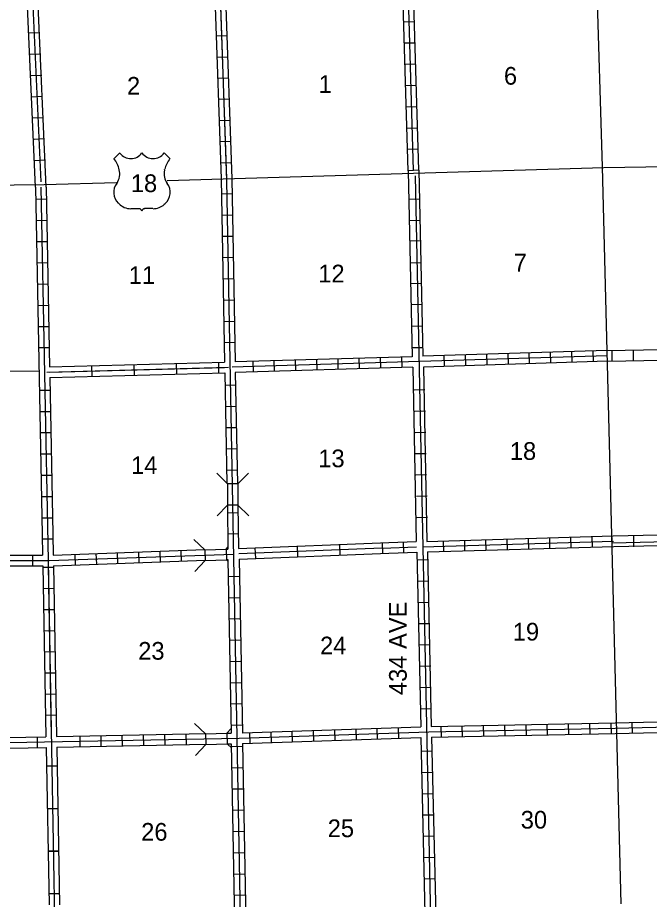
# Model space of a CAD drawing. Extents: x 1640392 to 2180867, y 15619447 to 16019250.
# Drawn here: x 2023843 to 2041678, y 15690383 to 15715273 of the extents above; entities that cross this region are included whole.
import ezdxf

# ---------------------------------------------------------------- set-up
doc = ezdxf.new("R2010")
doc.units = 0
for name, color, linetype in [('L13', 7, 'Continuous'), ('L14', 7, 'Continuous'), ('L18', 7, 'Continuous'), ('L3', 7, 'Continuous'), ('L30', 7, 'Continuous'), ('L4', 7, 'Continuous'), ('L8', 7, 'Continuous'), ('L9', 7, 'Continuous')]:
    doc.layers.add(name, color=color, linetype=linetype)

msp = doc.modelspace()

# ---------------------------------------------------------------- linework, layer by layer
at = {"layer": 'L13'}
msp.add_lwpolyline([(2019289, 15705256), (2024464, 15705298)], dxfattribs=at)
at = {"layer": 'L18'}
for p, q in [((2029764, 15702114), (2029464, 15702414)), ((2030064, 15702114), (2030364, 15702414)), ((2030064, 15702114), (2029764, 15702114)), ((2029764, 15702114), (2029764, 15701514)), ((2030064, 15702114), (2030064, 15701514)), ((2029764, 15701514), (2029472, 15701214)), ((2030064, 15701514), (2029764, 15701514)), ((2030064, 15701514), (2030372, 15701214)), ((2029131, 15700248), (2028822, 15700539)), ((2029131, 15700248), (2029731, 15700264)), ((2029131, 15700248), (2029139, 15699948)), ((2029731, 15700264), (2029789, 15700331)), ((2029731, 15700264), (2029739, 15699964)), ((2029139, 15699948), (2028847, 15699639)), ((2029139, 15699948), (2029739, 15699964)), ((2029739, 15699964), (2029772, 15699939)), ((2029147, 15695056), (2028839, 15695348)), ((2029147, 15695056), (2029747, 15695073)), ((2029147, 15695056), (2029156, 15694756)), ((2029747, 15695073), (2029872, 15695206)), ((2029747, 15695073), (2029756, 15694773)), ((2029156, 15694756), (2029756, 15694773)), ((2029756, 15694773), (2029889, 15694648)), ((2029156, 15694756), (2028864, 15694448))]:
    msp.add_line(p, q, dxfattribs=at)
at = {"layer": 'L3'}
for p, q in [((2026564, 15711298), (2026731, 15711456)), ((2028139, 15711298), (2027981, 15711456)), ((2026714, 15710981), (2026714, 15710981)), ((2027989, 15710973), (2027989, 15710990)), ((2026639, 15710590), (2026647, 15710598)), ((2028064, 15710590), (2028064, 15710590)), ((2026697, 15710023), (2026681, 15710031)), ((2027981, 15710006), (2028006, 15710023)), ((2027039, 15709881), (2027281, 15709881)), ((2027664, 15709881), (2027422, 15709881))]:
    msp.add_line(p, q, dxfattribs=at)
for points in [[(2028064, 15710673), (2040397, 15711040), (2045714, 15711131)], [(2019481, 15710506), (2024597, 15710565), (2026631, 15710623)]]:
    msp.add_lwpolyline(points, dxfattribs=at)
for centre, radius, start, end in [((2027038, 15711672), 380, 215.686, 325.8082), ((2027667, 15711672), 380, 214.1947, 324.6568), ((2025964, 15710818), 765, 12.2899, 38.4099), ((2028742, 15710818), 765, 141.5922, 166.936), ((2026266, 15710860), 461, 326.0856, 14.9122), ((2028439, 15710860), 461, 166.7495, 215.1852), ((2026967, 15710337), 413, 141.5649, 226.8935), ((2027739, 15710337), 413, 310.3399, 38.2937), ((2027039, 15710351), 472, 224.024, 270.0011), ((2027666, 15710351), 472, 270.0011, 311.99), ((2027275, 15709800), 78.7, 10.3708, 90.0011), ((2027430, 15709800), 78.7, 90.0011, 169.6315)]:
    msp.add_arc(centre, radius, start, end, dxfattribs=at)
at = {"layer": 'L4'}
for points in [[(2039547, 15737415), (2040347, 15711065)], [(2040347, 15711065), (2040873, 15690260)]]:
    msp.add_lwpolyline(points, dxfattribs=at)
at = {"layer": 'L8'}
for p, q in [((2029406, 15715948), (2029588, 15710718)), ((2029556, 15715953), (2029738, 15710723)), ((2029706, 15715965), (2029888, 15710727)), ((2035055, 15715156), (2034755, 15715148)), ((2024464, 15714840), (2024164, 15714831)), ((2029449, 15714755), (2029747, 15714766)), ((2035072, 15714556), (2034772, 15714548)), ((2024497, 15714240), (2024197, 15714231)), ((2029469, 15714159), (2029768, 15714169)), ((2035089, 15713956), (2034789, 15713948)), ((2024522, 15713640), (2024222, 15713631)), ((2029490, 15713563), (2029788, 15713573)), ((2035105, 15713356), (2034805, 15713348)), ((2024547, 15713048), (2024247, 15713031)), ((2029511, 15712967), (2029809, 15712977)), ((2035122, 15712756), (2034822, 15712748)), ((2024572, 15712448), (2024272, 15712431)), ((2029532, 15712370), (2029830, 15712381)), ((2035139, 15712156), (2034839, 15712148)), ((2024606, 15711848), (2024306, 15711831)), ((2029552, 15711774), (2029850, 15711784)), ((2035155, 15711556), (2034855, 15711548)), ((2024631, 15711248), (2024331, 15711231)), ((2029573, 15711178), (2029871, 15711188)), ((2035172, 15710965), (2034872, 15710948)), ((2029897, 15710298), (2029597, 15710290)), ((2024656, 15710148), (2024356, 15710140)), ((2035180, 15710148), (2034880, 15710140)), ((2024664, 15709548), (2024364, 15709540)), ((2029906, 15709698), (2029606, 15709690)), ((2035189, 15709548), (2034889, 15709540)), ((2029922, 15709098), (2029622, 15709090)), ((2035214, 15708973), (2034914, 15708965)), ((2024681, 15708948), (2024381, 15708940)), ((2029931, 15708498), (2029631, 15708490)), ((2024689, 15708348), (2024389, 15708340)), ((2035247, 15708348), (2034947, 15708340)), ((2024706, 15707748), (2024406, 15707740)), ((2029939, 15707898), (2029639, 15707890)), ((2035230, 15707765), (2034930, 15707756)), ((2029956, 15707298), (2029656, 15707290)), ((2024714, 15707148), (2024414, 15707140)), ((2035255, 15707173), (2034955, 15707165)), ((2024722, 15706548), (2024422, 15706540)), ((2029964, 15706698), (2029664, 15706690)), ((2035264, 15706565), (2034964, 15706556)), ((2029972, 15706098), (2029672, 15706090)), ((2024739, 15705948), (2024439, 15705948)), ((2035272, 15705956), (2034972, 15705948)), ((2035897, 15705440), (2035889, 15705740)), ((2036497, 15705456), (2036489, 15705756)), ((2037097, 15705473), (2037089, 15705773)), ((2037697, 15705490), (2037689, 15705790)), ((2038297, 15705506), (2038289, 15705806)), ((2038897, 15705523), (2038889, 15705823)), ((2039497, 15705540), (2039489, 15705840)), ((2040097, 15705564), (2040089, 15705865)), ((2040630, 15705581), (2040630, 15705881)), ((2041230, 15705590), (2041230, 15705890)), ((2030506, 15705273), (2030489, 15705573)), ((2031097, 15705290), (2031089, 15705590)), ((2031697, 15705306), (2031689, 15705606)), ((2032297, 15705331), (2032289, 15705631)), ((2032897, 15705348), (2032889, 15705648)), ((2033497, 15705365), (2033489, 15705665)), ((2034097, 15705381), (2034089, 15705681)), ((2034697, 15705398), (2034689, 15705698)), ((2024764, 15704748), (2024464, 15704748)), ((2029997, 15704898), (2029697, 15704890)), ((2035339, 15704764), (2035039, 15704756)), ((2030006, 15704298), (2029706, 15704290)), ((2024772, 15704148), (2024472, 15704148)), ((2035355, 15704164), (2035055, 15704156)), ((2024781, 15703548), (2024481, 15703548)), ((2030022, 15703698), (2029722, 15703689)), ((2035364, 15703564), (2035064, 15703556)), ((2030031, 15703098), (2029731, 15703089)), ((2024797, 15702948), (2024497, 15702948)), ((2035380, 15702964), (2035080, 15702956)), ((2030039, 15702498), (2029739, 15702489)), ((2024806, 15702348), (2024506, 15702348)), ((2035389, 15702364), (2035089, 15702356)), ((2024823, 15701745), (2024523, 15701745)), ((2035405, 15701764), (2035105, 15701756)), ((2030064, 15701298), (2029764, 15701289)), ((2024828, 15701145), (2024527, 15701145)), ((2035414, 15701164), (2035114, 15701156)), ((2030072, 15700698), (2029772, 15700689)), ((2035872, 15700206), (2035864, 15700506)), ((2036472, 15700223), (2036464, 15700523)), ((2037072, 15700239), (2037064, 15700539)), ((2037672, 15700256), (2037664, 15700556)), ((2038272, 15700281), (2038264, 15700581)), ((2038872, 15700298), (2038864, 15700598)), ((2039472, 15700314), (2039464, 15700614)), ((2040072, 15700331), (2040064, 15700631)), ((2040630, 15700298), (2040630, 15700598)), ((2041239, 15700339), (2041239, 15700639)), ((2034726, 15700466), (2034737, 15700168)), ((2024272, 15699798), (2024272, 15700098)), ((2025481, 15699823), (2025464, 15700123)), ((2026081, 15699848), (2026064, 15700148)), ((2026672, 15699864), (2026664, 15700164)), ((2027272, 15699889), (2027264, 15700189)), ((2027872, 15699906), (2027864, 15700206)), ((2028472, 15699931), (2028464, 15700231)), ((2024856, 15699753), (2024557, 15699748)), ((2035439, 15699964), (2035139, 15699956)), ((2030097, 15699498), (2029797, 15699489)), ((2035455, 15699364), (2035155, 15699356)), ((2024866, 15699157), (2024568, 15699152)), ((2030106, 15698898), (2029806, 15698889)), ((2035464, 15698764), (2035164, 15698756)), ((2024876, 15698560), (2024578, 15698555)), ((2030122, 15698298), (2029822, 15698289)), ((2035480, 15698164), (2035180, 15698156)), ((2024887, 15697964), (2024588, 15697958)), ((2030131, 15697698), (2029831, 15697689)), ((2035489, 15697564), (2035189, 15697556)), ((2024897, 15697367), (2024599, 15697362)), ((2030139, 15697098), (2029839, 15697089)), ((2024907, 15696771), (2024609, 15696765)), ((2035505, 15696964), (2035205, 15696956)), ((2030156, 15696498), (2029856, 15696489)), ((2035514, 15696364), (2035214, 15696356)), ((2024918, 15696174), (2024619, 15696169)), ((2030164, 15695898), (2029864, 15695889)), ((2024928, 15695578), (2024630, 15695572)), ((2035530, 15695764), (2035230, 15695756)), ((2030172, 15695298), (2029872, 15695289)), ((2035805, 15694973), (2035797, 15695273)), ((2036405, 15694981), (2036397, 15695281)), ((2037005, 15694998), (2036997, 15695298)), ((2037605, 15695006), (2037597, 15695306)), ((2038205, 15695014), (2038197, 15695314)), ((2038805, 15695031), (2038797, 15695331)), ((2039405, 15695039), (2039397, 15695339)), ((2040005, 15695048), (2039997, 15695348)), ((2040605, 15695064), (2040597, 15695364)), ((2041205, 15695073), (2041197, 15695373)), ((2027406, 15694731), (2027397, 15695031)), ((2028006, 15694739), (2027997, 15695039)), ((2028606, 15694756), (2028597, 15695056)), ((2030406, 15694789), (2030397, 15695089)), ((2031006, 15694814), (2030997, 15695114)), ((2031606, 15694831), (2031597, 15695131)), ((2032206, 15694856), (2032197, 15695156)), ((2032806, 15694873), (2032797, 15695173)), ((2033406, 15694898), (2033397, 15695198)), ((2034006, 15694914), (2033997, 15695214)), ((2034606, 15694939), (2034597, 15695231)), ((2024406, 15694673), (2024406, 15694973)), ((2025606, 15694698), (2025606, 15694998)), ((2026206, 15694706), (2026206, 15695006)), ((2026806, 15694714), (2026797, 15695014)), ((2030189, 15694698), (2029889, 15694689)), ((2035555, 15694564), (2035255, 15694556)), ((2030197, 15694098), (2029897, 15694089)), ((2035564, 15693964), (2035264, 15693956)), ((2030206, 15693498), (2029906, 15693489)), ((2035580, 15693364), (2035280, 15693356)), ((2030222, 15692898), (2029922, 15692889)), ((2035589, 15692764), (2035289, 15692756)), ((2030231, 15692298), (2029931, 15692289)), ((2035605, 15692164), (2035305, 15692156)), ((2030239, 15691698), (2029939, 15691689)), ((2035614, 15691564), (2035314, 15691556)), ((2030256, 15691098), (2029956, 15691089)), ((2035630, 15690964), (2035330, 15690956)), ((2030264, 15690498), (2029964, 15690489))]:
    msp.add_line(p, q, dxfattribs=at)
for points in [[(2035022, 15710956), (2034572, 15726615)], [(2024506, 15710640), (2024031, 15721206)], [(2024347, 15710490), (2023881, 15721123)], [(2034872, 15710948), (2034722, 15715981)], [(2035172, 15710965), (2035022, 15715998)], [(2024647, 15710490), (2024413, 15715839)], [(2035172, 15710965), (2035280, 15705715)], [(2029588, 15710718), (2029681, 15705548)], [(2029888, 15710727), (2029981, 15705556)], [(2034872, 15710948), (2034980, 15705698)], [(2035064, 15710806), (2035614, 15684364)], [(2024347, 15710490), (2024536, 15700686)], [(2024497, 15710490), (2024706, 15699948)], [(2024647, 15710490), (2024747, 15705415)], [(2029739, 15710665), (2030231, 15684306), (2031239, 15684339)], [(2040480, 15705873), (2045630, 15705973)], [(2040489, 15705723), (2029897, 15705406)], [(2040480, 15705873), (2035280, 15705715)], [(2034980, 15705698), (2029981, 15705556)], [(2040497, 15705573), (2035297, 15705406)], [(2040497, 15705573), (2045647, 15705673)], [(2029689, 15705248), (2029747, 15702123)], [(2034997, 15705406), (2029989, 15705256)], [(2029989, 15705256), (2030047, 15702114)], [(2034997, 15705406), (2035097, 15700481)], [(2035297, 15705406), (2035397, 15700489)], [(2024756, 15705115), (2024837, 15700689)], [(2029764, 15701514), (2029781, 15700273)], [(2030064, 15701514), (2030081, 15700289)], [(2040630, 15700448), (2066996, 15701081)], [(2040655, 15700648), (2045755, 15700756)], [(2035272, 15700339), (2040664, 15700498)], [(2035397, 15700489), (2040655, 15700648)], [(2024847, 15700098), (2029131, 15700256)], [(2029747, 15700273), (2029781, 15700273)], [(2034135, 15700294), (2035103, 15700331)], [(2034323, 15700452), (2035097, 15700481)], [(2035414, 15700189), (2040672, 15700348)], [(2040672, 15700348), (2045764, 15700456)], [(2019473, 15699948), (2024731, 15699948), (2029939, 15700131)], [(2019473, 15700098), (2024547, 15700098)], [(2034323, 15700151), (2035114, 15700181)], [(2035114, 15700181), (2035222, 15695256)], [(2035414, 15700189), (2035522, 15695264)], [(2019473, 15699798), (2024556, 15699798)], [(2024556, 15699798), (2024639, 15694973)], [(2024706, 15699795), (2024789, 15694978)], [(2024856, 15699798), (2029147, 15699956)], [(2024856, 15699798), (2024939, 15694981)], [(2029739, 15699973), (2029781, 15699973)], [(2029781, 15699973), (2029872, 15695073)], [(2030097, 15699989), (2030189, 15695081)], [(2019606, 15694731), (2030097, 15694931), (2035455, 15695114), (2040714, 15695214), (2046080, 15695348)], [(2035522, 15695264), (2040714, 15695364), (2045889, 15695489)], [(2024939, 15694981), (2029156, 15695064)], [(2029772, 15695073), (2029872, 15695073)], [(2030189, 15695081), (2030181, 15695081)], [(2030189, 15695081), (2035222, 15695256)], [(2035530, 15694964), (2040714, 15695064), (2045905, 15695189)], [(2019531, 15694889), (2024639, 15694973)], [(2029764, 15694773), (2029872, 15694773)], [(2029872, 15694773), (2029964, 15689756)], [(2030189, 15694781), (2035230, 15694956)], [(2030189, 15694781), (2030281, 15689764)], [(2035230, 15694956), (2035339, 15689973)], [(2035530, 15694964), (2035647, 15689931)], [(2019523, 15694573), (2024647, 15694673)], [(2024947, 15694681), (2029164, 15694764)]]:
    msp.add_lwpolyline(points, dxfattribs=at)
at = {"layer": 'L9'}
for p, q in [((2029556, 15715953), (2029737, 15710723)), ((2027141, 15705180), (2027133, 15705478)), ((2028334, 15705212), (2028326, 15705510)), ((2029527, 15705244), (2029519, 15705543)), ((2025948, 15705148), (2025940, 15705446)), ((2024839, 15700548), (2024539, 15700548)), ((2030564, 15700009), (2030553, 15700307)), ((2031756, 15700054), (2031745, 15700352)), ((2032949, 15700100), (2032937, 15700398)), ((2034130, 15700443), (2034141, 15700145)), ((2024964, 15694139), (2024664, 15694139)), ((2024981, 15692939), (2024681, 15692939)), ((2025006, 15691739), (2024706, 15691739)), ((2025010, 15691737), (2024710, 15691737)), ((2025035, 15690537), (2024735, 15690537))]:
    msp.add_line(p, q, dxfattribs=at)
for points in [[(2029372, 15721373), (2029739, 15710673)], [(2024747, 15705415), (2029681, 15705548)], [(2024672, 15705265), (2029797, 15705406)], [(2024751, 15705265), (2029685, 15705398)], [(2024756, 15705115), (2029689, 15705248)], [(2024536, 15700686), (2024547, 15700098)], [(2024837, 15700689), (2024847, 15700098)], [(2030081, 15700289), (2034323, 15700452)], [(2034135, 15700294), (2030086, 15700140)], [(2030097, 15699989), (2034323, 15700151)], [(2024706, 15699948), (2024897, 15689339)], [(2024647, 15694673), (2024729, 15690227)], [(2024947, 15694681), (2025029, 15690228)]]:
    msp.add_lwpolyline(points, dxfattribs=at)

# ---------------------------------------------------------------- texts
at = {"layer": 'L14'}
for s, p in [('6', (2037572, 15713381)), ('2', (2026931, 15713098)), ('1', (2032339, 15713148)), ('7', (2037847, 15708106)), ('11', (2026981, 15707756)), ('12', (2032331, 15707798)), ('18', (2037739, 15702789)), ('13', (2032331, 15702581)), ('14', (2027047, 15702389)), ('19', (2037822, 15697689)), ('24', (2032381, 15697298)), ('23', (2027247, 15697148)), ('30', (2038047, 15692381)), ('26', (2027331, 15692039)), ('25', (2032597, 15692139))]:
    msp.add_text(s, height=500, rotation=360, dxfattribs=at).set_placement(p)
at = {"layer": 'L3'}
msp.add_text('18', height=500, rotation=360, dxfattribs=at).set_placement((2027039, 15710348))
at = {"layer": 'L30'}
msp.add_text('434 AVE', height=500, rotation=90, dxfattribs=at).set_placement((2034829, 15696150))

doc.saveas('drawing.dxf')
